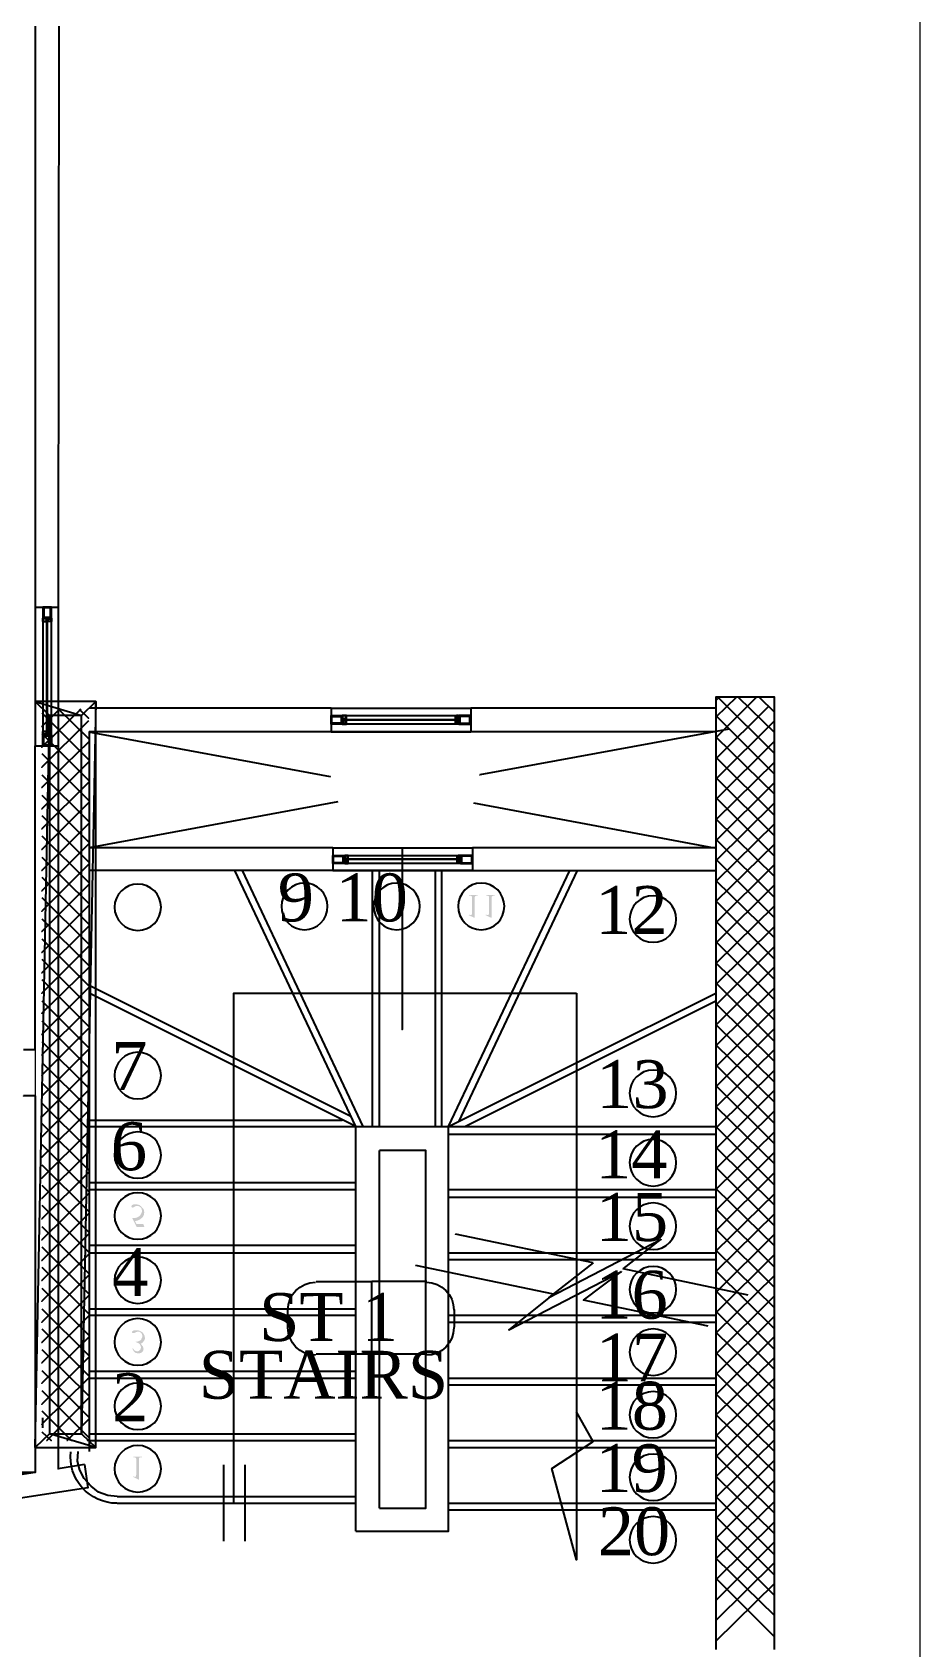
# Model space of a CAD drawing. Header units: inches. Extents: x 14 to 158, y 51 to 94.
# Drawn here: x 114.67 to 118.38, y 78.96 to 85.7 of the extents above; entities that cross this region are included whole.
import ezdxf

# ---------------------------------------------------------------- set-up
doc = ezdxf.new("R2010")
doc.units = ezdxf.units.IN
doc.header["$LTSCALE"] = 0.6
doc.header["$MEASUREMENT"] = 0
doc.layers.get('0').update_dxf_attribs({"color": 253, "lineweight": 0})
doc.styles.add('Times New Roman0', font='times.ttf', dxfattribs={"height": 2.628})

msp = doc.modelspace()

# ---------------------------------------------------------------- hatches: boundary and pattern name
h = msp.add_hatch(color=256)
edge = h.paths.add_edge_path()
edge.add_line((116.4959, 82.0121), (116.5193, 82.0011))
edge.add_line((116.5193, 82.0011), (116.5207, 82.0011))
edge.add_line((116.5207, 82.0011), (116.5207, 82.0797))
edge.add_spline(control_points=[(116.5207, 82.0797), (116.5207, 82.0852), (116.5207, 82.0879), (116.5221, 82.0893), (116.5221, 82.0893), (116.5221, 82.0907), (116.5235, 82.0921), (116.5249, 82.0921), (116.5249, 82.0921), (116.5262, 82.0935), (116.529, 82.0935), (116.5331, 82.0935)], knot_values=[0, 0, 0, 0, 0.083333, 0.083333, 0.083333, 0.083343, 0.166667, 0.166667, 0.166667, 0.166677, 1, 1, 1, 1], degree=3, periodic=0)
edge.add_line((116.5331, 82.0935), (116.5331, 82.0962))
edge.add_line((116.5331, 82.0962), (116.4973, 82.0962))
edge.add_line((116.4973, 82.0962), (116.4973, 82.0935))
edge.add_spline(control_points=[(116.4973, 82.0935), (116.5028, 82.0935), (116.5055, 82.0935), (116.5069, 82.0921), (116.5069, 82.0921), (116.5069, 82.0921), (116.5083, 82.0907), (116.5083, 82.0907), (116.5083, 82.0907), (116.5097, 82.0893), (116.5097, 82.0852), (116.5097, 82.0797)], knot_values=[0, 0, 0, 0, 0.083333, 0.083333, 0.083333, 0.083343, 0.166667, 0.166667, 0.166667, 0.166677, 1, 1, 1, 1], degree=3, periodic=0)
edge.add_line((116.5097, 82.0797), (116.5097, 82.03))
edge.add_spline(control_points=[(116.5097, 82.03), (116.5097, 82.0231), (116.5097, 82.0176), (116.5097, 82.0162), (116.5097, 82.0162), (116.5083, 82.0149), (116.5083, 82.0135), (116.5069, 82.0135), (116.5069, 82.0135), (116.5069, 82.0121), (116.5055, 82.0121), (116.5042, 82.0121), (116.5042, 82.0121), (116.5028, 82.0121), (116.5, 82.0135), (116.4973, 82.0149)], knot_values=[0, 0, 0, 0, 0.0625, 0.0625, 0.0625, 0.06251, 0.125, 0.125, 0.125, 0.12501, 0.1875, 0.1875, 0.1875, 0.18751, 1, 1, 1, 1], degree=3, periodic=0)
edge.add_line((116.4973, 82.0149), (116.4959, 82.0121))
edge = h.paths.add_edge_path()
edge.add_line((116.5662, 82.0121), (116.5897, 82.0011))
edge.add_line((116.5897, 82.0011), (116.591, 82.0011))
edge.add_line((116.591, 82.0011), (116.591, 82.0797))
edge.add_spline(control_points=[(116.591, 82.0797), (116.591, 82.0852), (116.5924, 82.0879), (116.5924, 82.0893), (116.5924, 82.0893), (116.5924, 82.0907), (116.5938, 82.0921), (116.5952, 82.0921), (116.5952, 82.0921), (116.5966, 82.0935), (116.5993, 82.0935), (116.6035, 82.0935)], knot_values=[0, 0, 0, 0, 0.083333, 0.083333, 0.083333, 0.083343, 0.166667, 0.166667, 0.166667, 0.166677, 1, 1, 1, 1], degree=3, periodic=0)
edge.add_line((116.6035, 82.0935), (116.6035, 82.0962))
edge.add_line((116.6035, 82.0962), (116.569, 82.0962))
edge.add_line((116.569, 82.0962), (116.569, 82.0935))
edge.add_spline(control_points=[(116.569, 82.0935), (116.5731, 82.0935), (116.5759, 82.0935), (116.5773, 82.0921), (116.5773, 82.0921), (116.5786, 82.0921), (116.5786, 82.0907), (116.58, 82.0907), (116.58, 82.0907), (116.58, 82.0893), (116.58, 82.0852), (116.58, 82.0797)], knot_values=[0, 0, 0, 0, 0.083333, 0.083333, 0.083333, 0.083343, 0.166667, 0.166667, 0.166667, 0.166677, 1, 1, 1, 1], degree=3, periodic=0)
edge.add_line((116.58, 82.0797), (116.58, 82.03))
edge.add_spline(control_points=[(116.58, 82.03), (116.58, 82.0231), (116.58, 82.0176), (116.58, 82.0162), (116.58, 82.0162), (116.58, 82.0149), (116.5786, 82.0135), (116.5773, 82.0135), (116.5773, 82.0135), (116.5773, 82.0121), (116.5759, 82.0121), (116.5745, 82.0121), (116.5745, 82.0121), (116.5731, 82.0121), (116.5704, 82.0135), (116.5676, 82.0149)], knot_values=[0, 0, 0, 0, 0.0625, 0.0625, 0.0625, 0.06251, 0.125, 0.125, 0.125, 0.12501, 0.1875, 0.1875, 0.1875, 0.18751, 1, 1, 1, 1], degree=3, periodic=0)
edge.add_line((116.5676, 82.0149), (116.5662, 82.0121))
h = msp.add_hatch(color=256)
edge = h.paths.add_edge_path()
edge.add_line((115.143, 80.7103), (115.1375, 80.7227))
edge.add_line((115.1375, 80.7227), (115.1099, 80.7227))
edge.add_line((115.1099, 80.7227), (115.103, 80.7351))
edge.add_spline(control_points=[(115.103, 80.7351), (115.1154, 80.7365), (115.1251, 80.742), (115.132, 80.7489), (115.132, 80.7489), (115.1389, 80.7544), (115.1416, 80.7627), (115.1416, 80.7709), (115.1416, 80.7709), (115.1416, 80.7751), (115.1403, 80.7806), (115.1389, 80.7847), (115.1389, 80.7847), (115.1361, 80.7889), (115.1334, 80.7916), (115.1306, 80.7944), (115.1306, 80.7944), (115.1279, 80.7985), (115.1237, 80.7999), (115.121, 80.8027), (115.121, 80.8027), (115.1154, 80.804), (115.1099, 80.8054), (115.1044, 80.8054), (115.1044, 80.8054), (115.0989, 80.8054), (115.0948, 80.8054), (115.092, 80.8027), (115.092, 80.8027), (115.0892, 80.8013), (115.0879, 80.7985), (115.0879, 80.7971), (115.0879, 80.7971), (115.0879, 80.7958), (115.0892, 80.7944), (115.0892, 80.793), (115.0892, 80.793), (115.0906, 80.793), (115.092, 80.7916), (115.0934, 80.7916), (115.0934, 80.7916), (115.0948, 80.7916), (115.0961, 80.7916), (115.0975, 80.793), (115.0975, 80.793), (115.0975, 80.793), (115.0989, 80.7944), (115.1017, 80.7958), (115.1017, 80.7958), (115.1044, 80.7971), (115.1085, 80.7985), (115.1127, 80.7985), (115.1127, 80.7985), (115.1168, 80.7985), (115.1223, 80.7971), (115.1265, 80.793), (115.1265, 80.793), (115.1306, 80.7889), (115.132, 80.7833), (115.132, 80.7778), (115.132, 80.7778), (115.132, 80.7723), (115.1306, 80.7668), (115.1265, 80.7627), (115.1265, 80.7627), (115.1237, 80.7571), (115.1182, 80.753), (115.1113, 80.7502), (115.1113, 80.7502), (115.1072, 80.7489), (115.1003, 80.7475), (115.092, 80.7475)], knot_values=[0, 0, 0, 0, 0.013889, 0.013889, 0.013889, 0.013899, 0.027778, 0.027778, 0.027778, 0.027788, 0.041667, 0.041667, 0.041667, 0.041677, 0.055556, 0.055556, 0.055556, 0.055566, 0.069444, 0.069444, 0.069444, 0.069454, 0.083333, 0.083333, 0.083333, 0.083343, 0.097222, 0.097222, 0.097222, 0.097232, 0.111111, 0.111111, 0.111111, 0.111121, 0.125, 0.125, 0.125, 0.12501, 0.138889, 0.138889, 0.138889, 0.138899, 0.152778, 0.152778, 0.152778, 0.152788, 0.166667, 0.166667, 0.166667, 0.166677, 0.180556, 0.180556, 0.180556, 0.180566, 0.194444, 0.194444, 0.194444, 0.194454, 0.208333, 0.208333, 0.208333, 0.208343, 0.222222, 0.222222, 0.222222, 0.222232, 0.236111, 0.236111, 0.236111, 0.236121, 1, 1, 1, 1], degree=3, periodic=0)
edge.add_line((115.092, 80.7475), (115.1099, 80.7103))
edge.add_line((115.1099, 80.7103), (115.143, 80.7103))
h = msp.add_hatch(color=256)
edge = h.paths.add_edge_path()
edge.add_spline(control_points=[(115.092, 80.2028), (115.0948, 80.1959), (115.0989, 80.1917), (115.1017, 80.1876), (115.1017, 80.1876), (115.1058, 80.1848), (115.1113, 80.1835), (115.1168, 80.1835), (115.1168, 80.1835), (115.1251, 80.1835), (115.1306, 80.1848), (115.1348, 80.1903), (115.1348, 80.1903), (115.1375, 80.1931), (115.1389, 80.1972), (115.1389, 80.2014), (115.1389, 80.2014), (115.1389, 80.2083), (115.1348, 80.2152), (115.1265, 80.2234), (115.1265, 80.2234), (115.132, 80.2248), (115.1361, 80.229), (115.1389, 80.2331), (115.1389, 80.2331), (115.143, 80.2372), (115.1444, 80.2414), (115.1444, 80.2469), (115.1444, 80.2469), (115.1444, 80.2552), (115.1416, 80.2621), (115.1361, 80.269), (115.1361, 80.269), (115.1292, 80.2758), (115.1196, 80.28), (115.1072, 80.28), (115.1072, 80.28), (115.1003, 80.28), (115.0961, 80.2786), (115.0948, 80.2772), (115.0948, 80.2772), (115.092, 80.2758), (115.0906, 80.2745), (115.0906, 80.2731), (115.0906, 80.2731), (115.0906, 80.2717), (115.0906, 80.2703), (115.092, 80.269), (115.092, 80.269), (115.0934, 80.2676), (115.0948, 80.2676), (115.0961, 80.2676), (115.0961, 80.2676), (115.0975, 80.2676), (115.0989, 80.2676), (115.1003, 80.2676), (115.1003, 80.2676), (115.1003, 80.269), (115.1017, 80.269), (115.1044, 80.2703), (115.1044, 80.2703), (115.1072, 80.2717), (115.1099, 80.2731), (115.1113, 80.2731), (115.1113, 80.2731), (115.1127, 80.2731), (115.1141, 80.2745), (115.1168, 80.2745), (115.1168, 80.2745), (115.121, 80.2745), (115.1251, 80.2717), (115.1279, 80.269), (115.1279, 80.269), (115.132, 80.2648), (115.1334, 80.2607), (115.1334, 80.2552), (115.1334, 80.2552), (115.1334, 80.2524), (115.1334, 80.2483), (115.1306, 80.2455), (115.1306, 80.2455), (115.1306, 80.2428), (115.1292, 80.24), (115.1279, 80.2386), (115.1279, 80.2386), (115.1251, 80.2372), (115.1223, 80.2359), (115.1196, 80.2345), (115.1196, 80.2345), (115.1154, 80.2331), (115.1127, 80.2317), (115.1085, 80.2317)], knot_values=[0, 0, 0, 0, 0.01087, 0.01087, 0.01087, 0.01088, 0.021739, 0.021739, 0.021739, 0.021749, 0.032609, 0.032609, 0.032609, 0.032619, 0.043478, 0.043478, 0.043478, 0.043488, 0.054348, 0.054348, 0.054348, 0.054358, 0.065217, 0.065217, 0.065217, 0.065227, 0.076087, 0.076087, 0.076087, 0.076097, 0.086957, 0.086957, 0.086957, 0.086967, 0.097826, 0.097826, 0.097826, 0.097836, 0.108696, 0.108696, 0.108696, 0.108706, 0.119565, 0.119565, 0.119565, 0.119575, 0.130435, 0.130435, 0.130435, 0.130445, 0.141304, 0.141304, 0.141304, 0.141314, 0.152174, 0.152174, 0.152174, 0.152184, 0.163043, 0.163043, 0.163043, 0.163053, 0.173913, 0.173913, 0.173913, 0.173923, 0.184783, 0.184783, 0.184783, 0.184793, 0.195652, 0.195652, 0.195652, 0.195662, 0.206522, 0.206522, 0.206522, 0.206532, 0.217391, 0.217391, 0.217391, 0.217401, 0.228261, 0.228261, 0.228261, 0.228271, 0.23913, 0.23913, 0.23913, 0.23914, 1, 1, 1, 1], degree=3, periodic=0)
edge.add_line((115.1085, 80.2317), (115.1058, 80.2317))
edge.add_line((115.1058, 80.2317), (115.1058, 80.2303))
edge.add_spline(control_points=[(115.1058, 80.2303), (115.1099, 80.229), (115.1141, 80.2276), (115.1168, 80.2262), (115.1168, 80.2262), (115.121, 80.2234), (115.1237, 80.2207), (115.1251, 80.2179), (115.1251, 80.2179), (115.1265, 80.2152), (115.1279, 80.211), (115.1279, 80.2083), (115.1279, 80.2083), (115.1279, 80.2028), (115.1265, 80.2), (115.1237, 80.1972), (115.1237, 80.1972), (115.121, 80.1931), (115.1168, 80.1917), (115.1127, 80.1917), (115.1127, 80.1917), (115.1058, 80.1917), (115.0989, 80.1959), (115.0948, 80.2041)], knot_values=[0, 0, 0, 0, 0.041667, 0.041667, 0.041667, 0.041677, 0.083333, 0.083333, 0.083333, 0.083343, 0.125, 0.125, 0.125, 0.12501, 0.166667, 0.166667, 0.166667, 0.166677, 0.208333, 0.208333, 0.208333, 0.208343, 1, 1, 1, 1], degree=3, periodic=0)
edge.add_line((115.0948, 80.2041), (115.092, 80.2028))
h = msp.add_hatch(color=256)
edge = h.paths.add_edge_path()
edge.add_line((115.0948, 79.6677), (115.1168, 79.6566))
edge.add_line((115.1168, 79.6566), (115.1196, 79.6566))
edge.add_line((115.1196, 79.6566), (115.1196, 79.7353))
edge.add_spline(control_points=[(115.1196, 79.7353), (115.1196, 79.7408), (115.1196, 79.7449), (115.1196, 79.7449), (115.1196, 79.7449), (115.121, 79.7463), (115.121, 79.7477), (115.1223, 79.749), (115.1223, 79.749), (115.1237, 79.749), (115.1265, 79.749), (115.132, 79.749)], knot_values=[0, 0, 0, 0, 0.083333, 0.083333, 0.083333, 0.083343, 0.166667, 0.166667, 0.166667, 0.166677, 1, 1, 1, 1], degree=3, periodic=0)
edge.add_line((115.132, 79.749), (115.132, 79.7518))
edge.add_line((115.132, 79.7518), (115.0961, 79.7518))
edge.add_line((115.0961, 79.7518), (115.0961, 79.749))
edge.add_spline(control_points=[(115.0961, 79.749), (115.1003, 79.749), (115.103, 79.749), (115.1044, 79.749), (115.1044, 79.749), (115.1058, 79.7477), (115.1072, 79.7463), (115.1072, 79.7463), (115.1072, 79.7463), (115.1085, 79.7449), (115.1085, 79.7408), (115.1085, 79.7353)], knot_values=[0, 0, 0, 0, 0.083333, 0.083333, 0.083333, 0.083343, 0.166667, 0.166667, 0.166667, 0.166677, 1, 1, 1, 1], degree=3, periodic=0)
edge.add_line((115.1085, 79.7353), (115.1085, 79.6856))
edge.add_spline(control_points=[(115.1085, 79.6856), (115.1085, 79.6787), (115.1085, 79.6746), (115.1072, 79.6718), (115.1072, 79.6718), (115.1072, 79.6704), (115.1072, 79.6691), (115.1058, 79.6691), (115.1058, 79.6691), (115.1044, 79.6677), (115.1044, 79.6677), (115.103, 79.6677), (115.103, 79.6677), (115.1003, 79.6677), (115.0989, 79.6691), (115.0961, 79.6704)], knot_values=[0, 0, 0, 0, 0.0625, 0.0625, 0.0625, 0.06251, 0.125, 0.125, 0.125, 0.12501, 0.1875, 0.1875, 0.1875, 0.18751, 1, 1, 1, 1], degree=3, periodic=0)
edge.add_line((115.0961, 79.6704), (115.0948, 79.6677))

# ---------------------------------------------------------------- linework, layer by layer
msp.add_line((114.6866, 82.9044), (114.6866, 79.8718))
msp.add_lwpolyline([(86.6371, 93.0265), (118.3781, 93.0265), (118.3781, 73.4364), (86.6371, 73.4364)], close=True)
at = {"linetype": 'Continuous', "lineweight": -2}
for points in [[(114.6866, 85.7232), (114.6866, 83.2974), (114.6866, 83.2974)], [(114.7858, 85.7232), (114.7831, 83.3967), (114.7831, 83.3967)], [(114.7831, 83.3967), (114.7831, 83.2974), (114.7831, 83.2974)], [(114.6866, 83.2974), (114.7831, 83.2974), (114.7831, 83.2974)], [(114.6866, 83.2974), (114.6866, 82.7195), (114.6866, 82.7195)], [(114.7183, 83.2974), (114.7183, 83.2519), (114.7541, 83.2519), (114.7541, 83.2974)], [(114.7541, 83.2974), (114.7183, 83.2974), (114.7183, 83.2974)], [(114.7831, 83.2974), (114.7831, 82.7195), (114.7831, 82.7195)], [(114.7183, 83.2381), (114.7183, 82.7788), (114.7183, 82.7788)], [(114.7334, 83.2519), (114.7334, 82.7651), (114.7334, 82.7651)], [(114.7362, 83.2519), (114.7362, 82.7651), (114.7362, 82.7651)], [(114.7541, 82.7788), (114.7541, 83.2381), (114.7541, 83.2381)], [(117.6129, 82.9223), (117.5274, 82.8382), (117.5274, 82.8382)], [(117.6971, 82.9223), (117.5274, 82.7527), (117.5274, 82.7527)], [(117.7715, 78.9478), (117.7715, 82.9223), (117.5274, 82.9223), (117.5274, 78.9478)], [(117.5426, 82.9223), (117.5274, 82.9085), (117.5274, 82.9085)], [(117.7467, 82.8837), (117.5274, 82.6644), (117.5274, 82.6644)], [(117.5385, 82.9195), (117.7715, 82.6865), (117.7715, 82.6865)], [(117.6198, 82.9223), (117.7715, 82.7747), (117.7715, 82.7747)], [(117.7081, 82.9223), (117.7715, 82.8588), (117.7715, 82.8588)], [(117.7081, 82.9223), (117.7715, 82.8588), (117.7715, 82.8588)], [(114.7886, 82.8726), (114.7141, 82.7995), (114.7141, 82.7995)], [(114.8769, 82.8726), (114.7141, 82.714), (114.7141, 82.714)], [(114.7141, 82.8561), (114.9086, 82.6616), (114.9086, 82.6616)], [(114.9086, 82.823), (114.7141, 82.6299), (114.7141, 82.6299)], [(114.7845, 82.8726), (114.9086, 82.7499), (114.9086, 82.7499)], [(114.87, 82.8726), (114.9086, 82.834), (114.9086, 82.834)], [(115.9222, 82.8768), (114.9113, 82.8768), (114.9113, 82.8768)], [(115.9222, 82.8768), (115.9208, 82.8768), (115.9208, 82.8768)], [(115.9222, 82.8768), (115.9222, 82.7775), (115.9222, 82.7775)], [(115.9222, 82.8768), (116.5042, 82.8768), (116.5042, 82.8768)], [(115.9222, 82.8451), (115.9677, 82.8451), (115.9677, 82.8092), (115.9222, 82.8092)], [(115.9222, 82.8092), (115.9222, 82.8451), (115.9222, 82.8451)], [(115.9856, 82.8451), (116.4407, 82.8451), (116.4407, 82.8451)], [(116.5042, 82.8451), (116.4545, 82.8451), (116.4545, 82.8092), (116.5042, 82.8092)], [(117.5274, 82.8768), (116.5042, 82.8768), (116.5042, 82.8768)], [(116.5042, 82.8768), (116.5042, 82.7775), (116.5042, 82.7775)], [(116.5042, 82.8092), (116.5042, 82.8451), (116.5042, 82.8451)], [(117.5274, 82.8451), (117.7715, 82.601), (117.7715, 82.601)], [(117.7715, 82.823), (117.5274, 82.5803), (117.5274, 82.5803)], [(114.7141, 82.7706), (114.9086, 82.5761), (114.9086, 82.5761)], [(114.7183, 82.7195), (114.7183, 82.7651), (114.7541, 82.7651), (114.7541, 82.7195)], [(114.9086, 82.7775), (115.9181, 82.5913), (115.9181, 82.5913)], [(114.9113, 82.7775), (114.9113, 82.2934), (114.9113, 79.7739)], [(115.9222, 82.7775), (114.9113, 82.7775), (114.9113, 82.7775)], [(116.5042, 82.7775), (115.9222, 82.7775), (115.9222, 82.7775)], [(115.9222, 82.7775), (116.5042, 82.7775), (116.5042, 82.7775)], [(116.4407, 82.8092), (115.9856, 82.8092), (115.9856, 82.8092)], [(117.5274, 82.7775), (116.5042, 82.7775), (116.5042, 82.7775)], [(117.5812, 82.7885), (116.5428, 82.5982), (116.5428, 82.5982)], [(117.5274, 82.7568), (117.7715, 82.5168), (117.7715, 82.5168)], [(114.6866, 82.7195), (114.7831, 82.7195), (114.7831, 82.7195)], [(114.6866, 81.4508), (114.6866, 82.7195), (114.6866, 82.7195)], [(114.9086, 82.7347), (114.7141, 82.5444), (114.7141, 82.5444)], [(114.7141, 82.6865), (114.9086, 82.492), (114.9086, 82.492)], [(114.7541, 82.7195), (114.7183, 82.7195), (114.7183, 82.7195)], [(114.7831, 82.7195), (114.7831, 79.7008), (114.7831, 79.7008)], [(117.7715, 82.7389), (117.5274, 82.4948), (117.5274, 82.4948)], [(114.9086, 82.6506), (114.7141, 82.4562), (114.7141, 82.4562)], [(117.5274, 82.6713), (117.7715, 82.4286), (117.7715, 82.4286)], [(117.7715, 82.6506), (117.5274, 82.4106), (117.5274, 82.4106)], [(114.7141, 82.5982), (114.9086, 82.4038), (114.9086, 82.4038)], [(114.9086, 82.5665), (114.7141, 82.372), (114.7141, 82.372)], [(117.5274, 82.5872), (117.7715, 82.3431), (117.7715, 82.3431)], [(117.7715, 82.5665), (117.5274, 82.3224), (117.5274, 82.3224)], [(114.7141, 82.5127), (114.9086, 82.3183), (114.9086, 82.3183)], [(114.9086, 82.481), (114.7141, 82.2865), (114.7141, 82.2865)], [(115.9498, 82.4851), (114.9113, 82.2934), (114.9113, 82.2934)], [(116.5152, 82.481), (117.5205, 82.2934), (117.5205, 82.2934)], [(117.5274, 82.503), (117.7715, 82.259), (117.7715, 82.259)], [(117.7715, 82.481), (117.5274, 82.2383), (117.5274, 82.2383)], [(114.7141, 82.4286), (114.9086, 82.2341), (114.9086, 82.2341)], [(117.5274, 82.4148), (117.7715, 82.1734), (117.7715, 82.1734)], [(114.9086, 82.3927), (114.7141, 82.1983), (114.7141, 82.1983)], [(114.7141, 82.3431), (114.9086, 82.15), (114.9086, 82.15)], [(117.7715, 82.3927), (117.5274, 82.1528), (117.5274, 82.1528)], [(114.9086, 82.3086), (114.7141, 82.1141), (114.7141, 82.1141)], [(115.9291, 82.2934), (114.9113, 82.2934), (114.9113, 82.2934)], [(115.9291, 82.2934), (115.9291, 82.1983), (115.9291, 82.1983)], [(115.9291, 82.2934), (116.5111, 82.2934), (116.5111, 82.2934)], [(116.2187, 82.2934), (116.2187, 81.5349), (116.2187, 81.5349)], [(117.5274, 82.2934), (116.5111, 82.2934), (116.5111, 82.2934)], [(116.5111, 82.2934), (116.5111, 82.1983), (116.5111, 82.1983)], [(117.5274, 82.3293), (117.7715, 82.0852), (117.7715, 82.0852)], [(117.7715, 82.3086), (117.5274, 82.0686), (117.5274, 82.0686)], [(114.7141, 82.2548), (114.9086, 82.0617), (114.9086, 82.0617)], [(114.9086, 82.2231), (114.7141, 82.0286), (114.7141, 82.0286)], [(115.9291, 82.2617), (115.9746, 82.2617), (115.9746, 82.2272), (115.9291, 82.2272)], [(115.9291, 82.2272), (115.9291, 82.2617), (115.9291, 82.2617)], [(115.9746, 82.2479), (116.4614, 82.2479), (116.4614, 82.2479)], [(115.9746, 82.2452), (116.4614, 82.2452), (116.4614, 82.2452)], [(115.9925, 82.2617), (116.4476, 82.2617), (116.4476, 82.2617)], [(116.4476, 82.2272), (115.9925, 82.2272), (115.9925, 82.2272)], [(116.5111, 82.2617), (116.4614, 82.2617), (116.4614, 82.2272), (116.5111, 82.2272)], [(116.5111, 82.2272), (116.5111, 82.2617), (116.5111, 82.2617)], [(117.5274, 82.2452), (117.7715, 82.0011), (117.7715, 82.0011)], [(117.7715, 82.2231), (117.5274, 81.9804), (117.5274, 81.9804)], [(114.7141, 82.1707), (114.9086, 81.9762), (114.9086, 81.9762)], [(115.9291, 82.1983), (114.9113, 82.1983), (114.9113, 82.1983)], [(116.0243, 81.1295), (115.5195, 82.1983), (115.5195, 82.1983)], [(116.056, 81.1295), (115.5512, 82.1983), (115.5512, 82.1983)], [(116.5111, 82.1983), (115.9291, 82.1983), (115.9291, 82.1983)], [(115.9291, 82.1983), (116.5111, 82.1983), (116.5111, 82.1983)], [(116.0946, 81.1295), (116.0946, 82.1983), (116.0946, 82.1983)], [(116.1235, 81.1295), (116.1235, 82.1983), (116.1235, 82.1983)], [(116.3566, 81.1295), (116.3566, 82.1983), (116.3566, 82.1983)], [(116.3842, 81.1295), (116.3842, 82.1983), (116.3842, 82.1983)], [(116.4118, 81.1295), (116.9179, 82.1983), (116.9179, 82.1983)], [(116.4545, 81.1502), (116.9496, 82.1983), (116.9496, 82.1983)], [(116.5111, 82.1983), (117.5274, 82.1983), (117.5274, 82.1983)], [(117.5274, 82.1569), (117.7715, 81.9169), (117.7715, 81.9169)], [(114.9086, 82.139), (114.7141, 81.9445), (114.7141, 81.9445)], [(114.7141, 82.0852), (114.9086, 81.8921), (114.9086, 81.8921)], [(117.7715, 82.139), (117.5274, 81.8949), (117.5274, 81.8949)], [(114.9086, 82.0507), (114.7141, 81.8563), (114.7141, 81.8563)], [(117.5274, 82.0714), (117.7715, 81.8287), (117.7715, 81.8287)], [(117.7715, 82.0507), (117.5274, 81.8108), (117.5274, 81.8108)], [(114.7141, 81.9969), (114.9086, 81.8039), (114.9086, 81.8039)], [(114.9086, 81.9652), (114.7141, 81.7721), (114.7141, 81.7721)], [(117.5274, 81.9873), (117.7715, 81.7432), (117.7715, 81.7432)], [(117.7715, 81.9652), (117.5274, 81.7225), (117.5274, 81.7225)], [(114.7141, 81.9128), (114.9086, 81.7184), (114.9086, 81.7184)], [(114.9086, 81.8811), (114.7141, 81.6866), (114.7141, 81.6866)], [(117.5274, 81.9018), (117.7715, 81.6591), (117.7715, 81.6591)], [(117.7715, 81.8811), (117.5274, 81.637), (117.5274, 81.637)], [(114.7141, 81.8287), (114.9086, 81.6342), (114.9086, 81.6342)], [(117.5274, 81.8135), (117.7715, 81.5736), (117.7715, 81.5736)], [(114.9086, 81.7928), (114.7141, 81.6025), (114.7141, 81.6025)], [(114.7141, 81.7432), (114.9086, 81.5487), (114.9086, 81.5487)], [(117.7715, 81.797), (117.5274, 81.5529), (117.5274, 81.5529)], [(114.9086, 81.7087), (114.7141, 81.5143), (114.7141, 81.5143)], [(116.0063, 81.1709), (114.9113, 81.7184), (114.9113, 81.7184)], [(116.0243, 81.1295), (114.9113, 81.6866), (114.9113, 81.6866)], [(115.5154, 79.5546), (115.5154, 81.6866), (116.9455, 81.6866)], [(116.4118, 81.1295), (117.5274, 81.6866), (117.5274, 81.6866)], [(116.9455, 81.6866), (116.9455, 79.3215), (116.8434, 79.7022), (117.0158, 79.8152), (116.9455, 79.9394)], [(117.5274, 81.7294), (117.7715, 81.4853), (117.7715, 81.4853)], [(117.7715, 81.7087), (117.5274, 81.4674), (117.5274, 81.4674)], [(114.7141, 81.6549), (114.9086, 81.4605), (114.9086, 81.4605)], [(114.9086, 81.6232), (114.7141, 81.4288), (114.7141, 81.4288)], [(116.4793, 81.1295), (117.5274, 81.6549), (117.5274, 81.6549)], [(117.5274, 81.6439), (117.7715, 81.4012), (117.7715, 81.4012)], [(117.7715, 81.6232), (117.5274, 81.3791), (117.5274, 81.3791)], [(114.7141, 81.5708), (114.9086, 81.3763), (114.9086, 81.3763)], [(114.9086, 81.5391), (114.7141, 81.3446), (114.7141, 81.3446)], [(117.5274, 81.5556), (117.7715, 81.3157), (117.7715, 81.3157)], [(117.7715, 81.5391), (117.5274, 81.295), (117.5274, 81.295)], [(114.7141, 81.4853), (114.9086, 81.2908), (114.9086, 81.2908)], [(117.5274, 81.4715), (117.7715, 81.2315), (117.7715, 81.2315)], [(114.6383, 81.4508), (114.6866, 81.4508), (114.6866, 81.4508)], [(114.9086, 81.4508), (114.7141, 81.2564), (114.7141, 81.2564)], [(117.7715, 81.4508), (117.5274, 81.2109), (117.5274, 81.2109)], [(114.7141, 81.397), (114.9086, 81.2067), (114.9086, 81.2067)], [(114.9086, 81.3653), (114.7141, 81.1709), (114.7141, 81.1709)], [(117.5274, 81.3874), (117.7715, 81.1433), (117.7715, 81.1433)], [(117.7715, 81.3653), (117.5274, 81.1226), (117.5274, 81.1226)], [(114.7141, 81.3129), (114.9086, 81.1185), (114.9086, 81.1185)], [(114.9086, 81.2812), (114.7141, 81.0867), (114.7141, 81.0867)], [(117.5274, 81.3019), (117.7715, 81.0578), (117.7715, 81.0578)], [(117.7715, 81.2812), (117.5274, 81.0371), (117.5274, 81.0371)], [(114.6866, 81.2577), (114.6383, 81.2577), (114.6383, 81.2577)], [(114.6866, 81.2577), (114.6866, 79.6856), (114.6866, 79.6856)], [(114.7141, 81.2274), (114.9086, 81.0343), (114.9086, 81.0343)], [(117.5274, 81.2136), (117.7715, 80.9737), (117.7715, 80.9737)], [(114.9086, 81.1957), (114.7141, 81.0026), (114.7141, 81.0026)], [(114.7141, 81.1433), (114.9086, 80.9488), (114.9086, 80.9488)], [(114.9113, 81.1571), (115.9677, 81.1571), (115.9677, 81.1571)], [(114.9113, 81.1295), (116.0243, 81.1295), (116.0243, 81.1295)], [(116.0243, 79.4415), (116.0243, 81.1295), (116.0243, 81.1295)], [(116.0243, 81.1295), (116.4118, 81.1295), (116.4118, 81.1295)], [(116.4118, 81.1295), (117.5274, 81.1295), (117.5274, 81.1295)], [(116.4118, 79.4415), (116.4118, 81.1295), (116.4118, 81.1295)], [(117.7715, 81.1957), (117.5274, 80.953), (117.5274, 80.953)], [(117.5274, 81.1295), (117.7715, 80.8854), (117.7715, 80.8854)], [(114.9086, 81.1074), (114.7141, 80.9144), (114.7141, 80.9144)], [(116.4118, 81.0978), (117.5274, 81.0978), (117.5274, 81.0978)], [(117.7715, 81.1074), (117.5274, 80.8675), (117.5274, 80.8675)], [(114.7141, 81.055), (114.9086, 80.8606), (114.9086, 80.8606)], [(114.9086, 81.0233), (114.7141, 80.8289), (114.7141, 80.8289)], [(116.3166, 79.5367), (116.3166, 81.0302), (116.1235, 81.0302)], [(116.1235, 79.5367), (116.1235, 81.0302), (116.1235, 81.0302)], [(117.5274, 81.044), (117.7715, 80.8013), (117.7715, 80.8013)], [(117.7715, 81.0233), (117.5274, 80.7792), (117.5274, 80.7792)], [(114.7141, 80.9695), (114.9086, 80.7765), (114.9086, 80.7765)], [(114.9086, 80.9378), (114.7141, 80.7447), (114.7141, 80.7447)], [(117.5274, 80.9599), (117.7715, 80.7158), (117.7715, 80.7158)], [(117.7715, 80.9378), (117.5274, 80.6951), (117.5274, 80.6951)], [(114.7141, 80.8854), (114.9086, 80.6909), (114.9086, 80.6909)], [(114.9113, 80.8964), (116.0243, 80.8964), (116.0243, 80.8964)], [(114.9113, 80.8675), (116.0243, 80.8675), (116.0243, 80.8675)], [(116.4118, 80.8675), (117.5274, 80.8675), (117.5274, 80.8675)], [(117.5274, 80.8716), (117.7715, 80.6316), (117.7715, 80.6316)], [(114.9086, 80.8495), (114.7141, 80.6565), (114.7141, 80.6565)], [(114.7141, 80.8013), (114.9086, 80.6068), (114.9086, 80.6068)], [(116.4118, 80.8358), (117.5274, 80.8358), (117.5274, 80.8358)], [(117.7715, 80.8495), (117.5274, 80.6096), (117.5274, 80.6096)], [(114.9086, 80.7654), (114.7141, 80.571), (114.7141, 80.571)], [(117.5274, 80.7861), (117.7715, 80.5434), (117.7715, 80.5434)], [(117.7715, 80.7654), (117.5274, 80.5255), (117.5274, 80.5255)], [(114.7141, 80.713), (114.9086, 80.5186), (114.9086, 80.5186)], [(114.9086, 80.6813), (114.7141, 80.4868), (114.7141, 80.4868)], [(117.0158, 80.5613), (116.4407, 80.6813), (116.4407, 80.6813)], [(117.0158, 80.5613), (116.8296, 80.4165), (117.2985, 80.6592)], [(117.1399, 80.5365), (117.2985, 80.6592), (117.2985, 80.6592)], [(117.5274, 80.702), (117.7715, 80.4579), (117.7715, 80.4579)], [(117.7715, 80.6813), (117.5274, 80.4372), (117.5274, 80.4372)], [(114.7141, 80.6275), (114.9086, 80.4331), (114.9086, 80.4331)], [(114.9086, 80.5958), (114.7141, 80.4013), (114.7141, 80.4013)], [(114.9113, 80.6344), (116.0243, 80.6344), (116.0243, 80.6344)], [(114.9113, 80.6027), (116.0243, 80.6027), (116.0243, 80.6027)], [(116.4118, 80.6027), (117.5274, 80.6027), (117.5274, 80.6027)], [(117.5274, 80.6137), (117.7715, 80.3738), (117.7715, 80.3738)], [(117.7715, 80.5958), (117.5274, 80.3517), (117.5274, 80.3517)], [(114.7141, 80.5434), (114.9086, 80.3489), (114.9086, 80.3489)], [(116.8503, 80.4303), (116.2752, 80.5503), (116.2752, 80.5503)], [(116.4118, 80.5751), (117.5274, 80.5751), (117.5274, 80.5751)], [(116.8503, 80.4303), (116.6628, 80.2814), (117.133, 80.5255)], [(116.9744, 80.4055), (117.133, 80.5255), (117.133, 80.5255)], [(117.6626, 80.4262), (117.1399, 80.5365), (117.1399, 80.5365)], [(117.5274, 80.5282), (117.7715, 80.2855), (117.7715, 80.2855)], [(114.9086, 80.5075), (114.7141, 80.3131), (114.7141, 80.3131)], [(115.8588, 80.4827), (116.0918, 80.4827), (116.0918, 80.4827)], [(116.3208, 80.1793), (116.0918, 80.1793), (116.0918, 80.4827)], [(116.3208, 80.4827), (116.0918, 80.4827), (116.0918, 80.4827)], [(117.7715, 80.5075), (117.5274, 80.2676), (117.5274, 80.2676)], [(114.7141, 80.4551), (114.9086, 80.2607), (114.9086, 80.2607)], [(114.9086, 80.4234), (114.7141, 80.229), (114.7141, 80.229)], [(117.4957, 80.2965), (116.9744, 80.4055), (116.9744, 80.4055)], [(117.5274, 80.4441), (117.7715, 80.2), (117.7715, 80.2)], [(117.7715, 80.4234), (117.5274, 80.1793), (117.5274, 80.1793)], [(114.7141, 80.3696), (114.9086, 80.1752), (114.9086, 80.1752)], [(114.9086, 80.3379), (114.7141, 80.1435), (114.7141, 80.1435)], [(114.9113, 80.3696), (116.0243, 80.3696), (116.0243, 80.3696)], [(114.9113, 80.342), (116.0243, 80.342), (116.0243, 80.342)], [(115.7415, 80.2924), (115.7415, 80.3669), (115.7415, 80.3669)], [(116.4118, 80.342), (117.5274, 80.342), (117.5274, 80.342)], [(116.4366, 80.2924), (116.4366, 80.3669), (116.4366, 80.3669)], [(117.5274, 80.36), (117.7715, 80.1159), (117.7715, 80.1159)], [(117.7715, 80.3379), (117.5274, 80.0952), (117.5274, 80.0952)], [(114.7141, 80.2855), (114.9086, 80.0911), (114.9086, 80.0911)], [(116.4118, 80.3131), (117.5274, 80.3131), (117.5274, 80.3131)], [(117.5274, 80.2717), (117.7715, 80.0318), (117.7715, 80.0318)], [(117.7715, 80.2538), (117.5274, 80.0097), (117.5274, 80.0097)], [(114.9086, 80.2496), (114.7141, 80.0593), (114.7141, 80.0593)], [(114.7141, 80.2), (114.9086, 80.0069), (114.9086, 80.0069)], [(117.5274, 80.1862), (117.7715, 79.9435), (117.7715, 79.9435)], [(114.9086, 80.1655), (114.7141, 79.9711), (114.7141, 79.9711)], [(116.0918, 80.1793), (115.8588, 80.1793), (115.8588, 80.1793)], [(117.7715, 80.1655), (117.5274, 79.9256), (117.5274, 79.9256)], [(114.7141, 80.1117), (114.9086, 79.9187), (114.9086, 79.9187)], [(114.9086, 80.08), (114.7141, 79.887), (114.7141, 79.887)], [(114.9113, 80.109), (116.0243, 80.109), (116.0243, 80.109)], [(114.9113, 80.08), (116.0243, 80.08), (116.0243, 80.08)], [(116.4118, 80.08), (117.5274, 80.08), (117.5274, 80.08)], [(116.4118, 80.0524), (117.5274, 80.0524), (117.5274, 80.0524)], [(117.5274, 80.1021), (117.7715, 79.858), (117.7715, 79.858)], [(117.7715, 80.08), (117.5274, 79.8373), (117.5274, 79.8373)], [(114.7141, 80.0276), (114.9086, 79.8332), (114.9086, 79.8332)], [(114.9086, 79.9959), (114.7348, 79.8194), (114.7348, 79.8194)], [(117.5274, 80.0138), (117.7715, 79.7739), (117.7715, 79.7739)], [(117.7715, 79.9959), (117.5274, 79.7518), (117.5274, 79.7518)], [(114.7141, 79.9435), (114.8383, 79.8194), (114.8383, 79.8194)], [(117.5274, 79.9283), (117.7715, 79.6884), (117.7715, 79.6884)], [(114.7141, 79.8552), (114.7527, 79.8194), (114.7527, 79.8194)], [(114.7183, 79.8718), (114.7183, 79.9145), (114.7183, 79.9145)], [(114.9086, 79.9076), (114.8203, 79.8194), (114.8203, 79.8194)], [(117.7715, 79.9076), (117.5274, 79.6677), (117.5274, 79.6677)], [(114.9086, 79.8221), (114.9044, 79.8194), (114.9044, 79.8194)], [(114.9113, 79.847), (116.0243, 79.847), (116.0243, 79.847)], [(114.9113, 79.8194), (116.0243, 79.8194), (116.0243, 79.8194)], [(116.4118, 79.8194), (117.5274, 79.8194), (117.5274, 79.8194)], [(116.4118, 79.7904), (117.5274, 79.7904), (117.5274, 79.7904)], [(117.5274, 79.8442), (117.7715, 79.6001), (117.7715, 79.6001)], [(117.7715, 79.8221), (117.5274, 79.5822), (117.5274, 79.5822)], [(114.892, 79.7187), (114.7831, 79.7008), (114.7831, 79.7008)], [(115.0286, 79.5863), (114.9899, 79.5905), (114.9513, 79.6042), (114.9196, 79.6291), (114.8907, 79.6608), (114.8727, 79.6953), (114.8631, 79.7339), (114.8658, 79.7739)], [(114.892, 79.7187), (114.9058, 79.6222), (114.9058, 79.6222)], [(115.474, 79.3988), (115.474, 79.7173), (115.474, 79.7173)], [(115.5623, 79.3988), (115.5623, 79.7173), (115.5623, 79.7173)], [(117.5274, 79.7587), (117.7715, 79.516), (117.7715, 79.516)], [(117.7715, 79.738), (117.5274, 79.4939), (117.5274, 79.4939)], [(114.6866, 79.6856), (111.8733, 79.2553), (111.8733, 79.2553)], [(114.6866, 79.6856), (113.1944, 79.6856), (113.1944, 79.6856)], [(114.6866, 79.6856), (113.1944, 79.6856), (113.1944, 79.6856)], [(117.5274, 79.6704), (117.7715, 79.4305), (117.7715, 79.4305)], [(117.7715, 79.6539), (117.5274, 79.4098), (117.5274, 79.4098)], [(114.9058, 79.6222), (111.8733, 79.156), (111.8733, 79.156)], [(115.0286, 79.5863), (116.0243, 79.5863), (116.0243, 79.5863)], [(117.5274, 79.5863), (117.7715, 79.3422), (117.7715, 79.3422)], [(115.0286, 79.5574), (116.0243, 79.5574), (116.0243, 79.5574)], [(116.1235, 79.5367), (116.3166, 79.5367), (116.3166, 79.5367)], [(116.4118, 79.5574), (117.5274, 79.5574), (117.5274, 79.5574)], [(116.4118, 79.5298), (117.5274, 79.5298), (117.5274, 79.5298)], [(117.7715, 79.5656), (117.5274, 79.3257), (117.5274, 79.3257)], [(117.5274, 79.5022), (117.7715, 79.2581), (117.7715, 79.2581)], [(117.7715, 79.4801), (117.5274, 79.2374), (117.5274, 79.2374)], [(116.0243, 79.4415), (116.4118, 79.4415), (116.4118, 79.4415)], [(117.5274, 79.4167), (117.7715, 79.1726), (117.7715, 79.1726)], [(117.7715, 79.396), (117.5274, 79.1519), (117.5274, 79.1519)], [(117.5274, 79.3284), (117.7715, 79.0885), (117.7715, 79.0885)], [(117.7715, 79.3105), (117.5274, 79.0678), (117.5274, 79.0678)], [(117.5274, 79.2443), (117.7715, 79.0002), (117.7715, 79.0002)], [(117.7715, 79.2222), (117.5274, 78.9823), (117.5274, 78.9823)]]:
    msp.add_lwpolyline(points, dxfattribs=at)
for points in [[(114.7224, 83.256), (114.75, 83.256), (114.75, 83.2946), (114.7224, 83.2946)], [(114.7334, 83.2519), (114.7334, 83.2381), (114.7183, 83.2381), (114.7183, 83.2519)], [(114.7334, 83.2381), (114.7334, 83.2491), (114.7183, 83.2491), (114.7183, 83.2381)], [(114.7362, 83.2519), (114.7541, 83.2519), (114.7541, 83.2381), (114.7362, 83.2381)], [(114.7403, 83.2491), (114.75, 83.2491), (114.75, 83.2381), (114.7403, 83.2381)], [(114.7459, 82.8451), (114.6866, 82.9044), (114.8796, 82.8451)], [(114.6866, 82.9044), (114.8796, 82.8451), (114.9403, 82.9044)], [(114.8796, 82.8451), (114.9403, 82.9044), (114.8796, 79.847)], [(114.9403, 82.9044), (114.8796, 79.847), (114.9403, 79.7904)], [(114.7459, 79.847), (114.6866, 79.7904), (114.7459, 82.8451)], [(115.9636, 82.8409), (115.9636, 82.8133), (115.925, 82.8133), (115.925, 82.8409)], [(115.9677, 82.8313), (115.9856, 82.8313), (115.9856, 82.8451), (115.9677, 82.8451)], [(116.4545, 82.8271), (115.9677, 82.8271)], [(115.9677, 82.823), (115.9677, 82.8092), (115.9856, 82.8092), (115.9856, 82.823)], [(115.9815, 82.8313), (115.9705, 82.8313), (115.9705, 82.8451), (115.9815, 82.8451)], [(115.9705, 82.823), (115.9705, 82.8133), (115.9815, 82.8133), (115.9815, 82.823)], [(116.4545, 82.8313), (116.4407, 82.8313), (116.4407, 82.8451), (116.4545, 82.8451)], [(116.4545, 82.823), (116.4545, 82.8092), (116.4407, 82.8092), (116.4407, 82.823)], [(116.4449, 82.8313), (116.4518, 82.8313), (116.4518, 82.8451), (116.4449, 82.8451)], [(116.4518, 82.823), (116.4518, 82.8133), (116.4449, 82.8133), (116.4449, 82.823)], [(116.4587, 82.8409), (116.4587, 82.8133), (116.5, 82.8133), (116.5, 82.8409)], [(114.7334, 82.7788), (114.7334, 82.7678), (114.7183, 82.7678), (114.7183, 82.7788)], [(114.7334, 82.7651), (114.7334, 82.7788), (114.7183, 82.7788), (114.7183, 82.7651)], [(114.7224, 82.7609), (114.75, 82.7609), (114.75, 82.7223), (114.7224, 82.7223)], [(114.7362, 82.7651), (114.7541, 82.7651), (114.7541, 82.7788), (114.7362, 82.7788)], [(114.7403, 82.7678), (114.75, 82.7678), (114.75, 82.7788), (114.7403, 82.7788)], [(115.9705, 82.259), (115.9705, 82.23), (115.9319, 82.23), (115.9319, 82.259)], [(115.9884, 82.2479), (115.9787, 82.2479), (115.9787, 82.2617), (115.9884, 82.2617)], [(115.9787, 82.2479), (115.9925, 82.2479), (115.9925, 82.2617), (115.9787, 82.2617)], [(115.9787, 82.2452), (115.9787, 82.2272), (115.9925, 82.2272), (115.9925, 82.2452)], [(115.9787, 82.241), (115.9787, 82.23), (115.9884, 82.23), (115.9884, 82.241)], [(116.4614, 82.2479), (116.4476, 82.2479), (116.4476, 82.2617), (116.4614, 82.2617)], [(116.4614, 82.2452), (116.4614, 82.2272), (116.4476, 82.2272), (116.4476, 82.2452)], [(116.4518, 82.2479), (116.4614, 82.2479), (116.4614, 82.2617), (116.4518, 82.2617)], [(116.4614, 82.241), (116.4614, 82.23), (116.4518, 82.23), (116.4518, 82.241)], [(116.4656, 82.259), (116.4656, 82.23), (116.5083, 82.23), (116.5083, 82.259)], [(114.9403, 79.7904), (114.7459, 79.847), (114.6866, 79.7904)], [(114.8796, 79.847), (114.9403, 79.7904), (114.7459, 79.847)]]:
    msp.add_lwpolyline(points, close=True, dxfattribs=at)
for points, knots in [([(115.1154, 81.9487), (115.0617, 81.9487), (115.0175, 81.9914), (115.0175, 82.0452), (115.0175, 82.0452), (115.0175, 82.099), (115.0617, 82.1417), (115.1154, 82.1417), (115.1154, 82.1417), (115.1692, 82.1417), (115.212, 82.099), (115.212, 82.0452), (115.212, 82.0452), (115.212, 81.9914), (115.1692, 81.9487), (115.1154, 81.9487)], [0, 0, 0, 0, 0.0625, 0.0625, 0.0625, 0.0625, 0.125, 0.125, 0.125, 0.125, 0.1875, 0.1875, 0.1875, 0.1875, 1, 1, 1, 1]), ([(115.8105, 81.9514), (115.7567, 81.9514), (115.714, 81.9955), (115.714, 82.0493), (115.714, 82.0493), (115.714, 82.1017), (115.7567, 82.1459), (115.8105, 82.1459), (115.8105, 82.1459), (115.8643, 82.1459), (115.907, 82.1017), (115.907, 82.0493), (115.907, 82.0493), (115.907, 81.9955), (115.8643, 81.9514), (115.8105, 81.9514)], [0, 0, 0, 0, 0.0625, 0.0625, 0.0625, 0.0625, 0.125, 0.125, 0.125, 0.125, 0.1875, 0.1875, 0.1875, 0.1875, 1, 1, 1, 1]), ([(116.1953, 81.9514), (116.1415, 81.9514), (116.0987, 81.9955), (116.0987, 82.0493), (116.0987, 82.0493), (116.0987, 82.1017), (116.1415, 82.1459), (116.1953, 82.1459), (116.1953, 82.1459), (116.249, 82.1459), (116.2918, 82.1017), (116.2918, 82.0493), (116.2918, 82.0493), (116.2918, 81.9955), (116.249, 81.9514), (116.1953, 81.9514)], [0, 0, 0, 0, 0.0625, 0.0625, 0.0625, 0.0625, 0.125, 0.125, 0.125, 0.125, 0.1875, 0.1875, 0.1875, 0.1875, 1, 1, 1, 1]), ([(116.5483, 81.9514), (116.4945, 81.9514), (116.4518, 81.9955), (116.4518, 82.0493), (116.4518, 82.0493), (116.4518, 82.1017), (116.4945, 82.1459), (116.5483, 82.1459), (116.5483, 82.1459), (116.6021, 82.1459), (116.6448, 82.1017), (116.6448, 82.0493), (116.6448, 82.0493), (116.6448, 81.9955), (116.6021, 81.9514), (116.5483, 81.9514)], [0, 0, 0, 0, 0.0625, 0.0625, 0.0625, 0.0625, 0.125, 0.125, 0.125, 0.125, 0.1875, 0.1875, 0.1875, 0.1875, 1, 1, 1, 1]), ([(117.2654, 81.899), (117.2116, 81.899), (117.1675, 81.9418), (117.1675, 81.9955), (117.1675, 81.9955), (117.1675, 82.0493), (117.2116, 82.0935), (117.2654, 82.0935), (117.2654, 82.0935), (117.3192, 82.0935), (117.3619, 82.0493), (117.3619, 81.9955), (117.3619, 81.9955), (117.3619, 81.9418), (117.3192, 81.899), (117.2654, 81.899)], [0, 0, 0, 0, 0.0625, 0.0625, 0.0625, 0.0625, 0.125, 0.125, 0.125, 0.125, 0.1875, 0.1875, 0.1875, 0.1875, 1, 1, 1, 1]), ([(115.1154, 81.2453), (115.0617, 81.2453), (115.0175, 81.2895), (115.0175, 81.3432), (115.0175, 81.3432), (115.0175, 81.3957), (115.0617, 81.4398), (115.1154, 81.4398), (115.1154, 81.4398), (115.1692, 81.4398), (115.212, 81.3957), (115.212, 81.3432), (115.212, 81.3432), (115.212, 81.2895), (115.1692, 81.2453), (115.1154, 81.2453)], [0, 0, 0, 0, 0.0625, 0.0625, 0.0625, 0.0625, 0.125, 0.125, 0.125, 0.125, 0.1875, 0.1875, 0.1875, 0.1875, 1, 1, 1, 1]), ([(117.2654, 81.1709), (117.2116, 81.1709), (117.1675, 81.215), (117.1675, 81.2688), (117.1675, 81.2688), (117.1675, 81.3226), (117.2116, 81.3653), (117.2654, 81.3653), (117.2654, 81.3653), (117.3192, 81.3653), (117.3619, 81.3226), (117.3619, 81.2688), (117.3619, 81.2688), (117.3619, 81.215), (117.3192, 81.1709), (117.2654, 81.1709)], [0, 0, 0, 0, 0.0625, 0.0625, 0.0625, 0.0625, 0.125, 0.125, 0.125, 0.125, 0.1875, 0.1875, 0.1875, 0.1875, 1, 1, 1, 1]), ([(115.1154, 80.9144), (115.0617, 80.9144), (115.0175, 80.9571), (115.0175, 81.0109), (115.0175, 81.0109), (115.0175, 81.0647), (115.0617, 81.1074), (115.1154, 81.1074), (115.1154, 81.1074), (115.1692, 81.1074), (115.212, 81.0647), (115.212, 81.0109), (115.212, 81.0109), (115.212, 80.9571), (115.1692, 80.9144), (115.1154, 80.9144)], [0, 0, 0, 0, 0.0625, 0.0625, 0.0625, 0.0625, 0.125, 0.125, 0.125, 0.125, 0.1875, 0.1875, 0.1875, 0.1875, 1, 1, 1, 1]), ([(117.2654, 80.8813), (117.2116, 80.8813), (117.1675, 80.9254), (117.1675, 80.9792), (117.1675, 80.9792), (117.1675, 81.033), (117.2116, 81.0757), (117.2654, 81.0757), (117.2654, 81.0757), (117.3192, 81.0757), (117.3619, 81.033), (117.3619, 80.9792), (117.3619, 80.9792), (117.3619, 80.9254), (117.3192, 80.8813), (117.2654, 80.8813)], [0, 0, 0, 0, 0.0625, 0.0625, 0.0625, 0.0625, 0.125, 0.125, 0.125, 0.125, 0.1875, 0.1875, 0.1875, 0.1875, 1, 1, 1, 1]), ([(115.1154, 80.6592), (115.0617, 80.6592), (115.0175, 80.7034), (115.0175, 80.7571), (115.0175, 80.7571), (115.0175, 80.8095), (115.0617, 80.8537), (115.1154, 80.8537), (115.1154, 80.8537), (115.1692, 80.8537), (115.212, 80.8095), (115.212, 80.7571), (115.212, 80.7571), (115.212, 80.7034), (115.1692, 80.6592), (115.1154, 80.6592)], [0, 0, 0, 0, 0.0625, 0.0625, 0.0625, 0.0625, 0.125, 0.125, 0.125, 0.125, 0.1875, 0.1875, 0.1875, 0.1875, 1, 1, 1, 1]), ([(117.2654, 80.6165), (117.2116, 80.6165), (117.1675, 80.6606), (117.1675, 80.7144), (117.1675, 80.7144), (117.1675, 80.7682), (117.2116, 80.8109), (117.2654, 80.8109), (117.2654, 80.8109), (117.3192, 80.8109), (117.3619, 80.7682), (117.3619, 80.7144), (117.3619, 80.7144), (117.3619, 80.6606), (117.3192, 80.6165), (117.2654, 80.6165)], [0, 0, 0, 0, 0.0625, 0.0625, 0.0625, 0.0625, 0.125, 0.125, 0.125, 0.125, 0.1875, 0.1875, 0.1875, 0.1875, 1, 1, 1, 1]), ([(115.1154, 80.3917), (115.0617, 80.3917), (115.0175, 80.4344), (115.0175, 80.4882), (115.0175, 80.4882), (115.0175, 80.542), (115.0617, 80.5848), (115.1154, 80.5848), (115.1154, 80.5848), (115.1692, 80.5848), (115.212, 80.542), (115.212, 80.4882), (115.212, 80.4882), (115.212, 80.4344), (115.1692, 80.3917), (115.1154, 80.3917)], [0, 0, 0, 0, 0.0625, 0.0625, 0.0625, 0.0625, 0.125, 0.125, 0.125, 0.125, 0.1875, 0.1875, 0.1875, 0.1875, 1, 1, 1, 1]), ([(117.2654, 80.3517), (117.2116, 80.3517), (117.1675, 80.3958), (117.1675, 80.4496), (117.1675, 80.4496), (117.1675, 80.5034), (117.2116, 80.5461), (117.2654, 80.5461), (117.2654, 80.5461), (117.3192, 80.5461), (117.3619, 80.5034), (117.3619, 80.4496), (117.3619, 80.4496), (117.3619, 80.3958), (117.3192, 80.3517), (117.2654, 80.3517)], [0, 0, 0, 0, 0.0625, 0.0625, 0.0625, 0.0625, 0.125, 0.125, 0.125, 0.125, 0.1875, 0.1875, 0.1875, 0.1875, 1, 1, 1, 1]), ([(115.1154, 80.1338), (115.0617, 80.1338), (115.0175, 80.1766), (115.0175, 80.2303), (115.0175, 80.2303), (115.0175, 80.2841), (115.0617, 80.3283), (115.1154, 80.3283), (115.1154, 80.3283), (115.1692, 80.3283), (115.212, 80.2841), (115.212, 80.2303), (115.212, 80.2303), (115.212, 80.1766), (115.1692, 80.1338), (115.1154, 80.1338)], [0, 0, 0, 0, 0.0625, 0.0625, 0.0625, 0.0625, 0.125, 0.125, 0.125, 0.125, 0.1875, 0.1875, 0.1875, 0.1875, 1, 1, 1, 1]), ([(117.2654, 80.0911), (117.2116, 80.0911), (117.1675, 80.1352), (117.1675, 80.1876), (117.1675, 80.1876), (117.1675, 80.2414), (117.2116, 80.2855), (117.2654, 80.2855), (117.2654, 80.2855), (117.3192, 80.2855), (117.3619, 80.2414), (117.3619, 80.1876), (117.3619, 80.1876), (117.3619, 80.1352), (117.3192, 80.0911), (117.2654, 80.0911)], [0, 0, 0, 0, 0.0625, 0.0625, 0.0625, 0.0625, 0.125, 0.125, 0.125, 0.125, 0.1875, 0.1875, 0.1875, 0.1875, 1, 1, 1, 1]), ([(115.1154, 79.8649), (115.0617, 79.8649), (115.0175, 79.909), (115.0175, 79.9628), (115.0175, 79.9628), (115.0175, 80.0152), (115.0617, 80.0593), (115.1154, 80.0593), (115.1154, 80.0593), (115.1692, 80.0593), (115.212, 80.0152), (115.212, 79.9628), (115.212, 79.9628), (115.212, 79.909), (115.1692, 79.8649), (115.1154, 79.8649)], [0, 0, 0, 0, 0.0625, 0.0625, 0.0625, 0.0625, 0.125, 0.125, 0.125, 0.125, 0.1875, 0.1875, 0.1875, 0.1875, 1, 1, 1, 1]), ([(117.2654, 79.8304), (117.2116, 79.8304), (117.1675, 79.8732), (117.1675, 79.9269), (117.1675, 79.9269), (117.1675, 79.9807), (117.2116, 80.0235), (117.2654, 80.0235), (117.2654, 80.0235), (117.3192, 80.0235), (117.3619, 79.9807), (117.3619, 79.9269), (117.3619, 79.9269), (117.3619, 79.8732), (117.3192, 79.8304), (117.2654, 79.8304)], [0, 0, 0, 0, 0.0625, 0.0625, 0.0625, 0.0625, 0.125, 0.125, 0.125, 0.125, 0.1875, 0.1875, 0.1875, 0.1875, 1, 1, 1, 1]), ([(115.1154, 79.6042), (115.0617, 79.6042), (115.0175, 79.647), (115.0175, 79.7008), (115.0175, 79.7008), (115.0175, 79.7546), (115.0617, 79.7987), (115.1154, 79.7987), (115.1154, 79.7987), (115.1692, 79.7987), (115.212, 79.7546), (115.212, 79.7008), (115.212, 79.7008), (115.212, 79.647), (115.1692, 79.6042), (115.1154, 79.6042)], [0, 0, 0, 0, 0.0625, 0.0625, 0.0625, 0.0625, 0.125, 0.125, 0.125, 0.125, 0.1875, 0.1875, 0.1875, 0.1875, 1, 1, 1, 1]), ([(115.0272, 79.5574), (114.972, 79.5574), (114.9196, 79.5822), (114.8824, 79.6222), (114.8824, 79.6222), (114.8465, 79.6635), (114.8286, 79.7187), (114.8355, 79.7725)], [0, 0, 0, 0, 0.125, 0.125, 0.125, 0.125, 1, 1, 1, 1]), ([(117.2654, 79.5684), (117.2116, 79.5684), (117.1675, 79.6125), (117.1675, 79.6663), (117.1675, 79.6663), (117.1675, 79.7187), (117.2116, 79.7628), (117.2654, 79.7628), (117.2654, 79.7628), (117.3192, 79.7628), (117.3619, 79.7187), (117.3619, 79.6663), (117.3619, 79.6663), (117.3619, 79.6125), (117.3192, 79.5684), (117.2654, 79.5684)], [0, 0, 0, 0, 0.0625, 0.0625, 0.0625, 0.0625, 0.125, 0.125, 0.125, 0.125, 0.1875, 0.1875, 0.1875, 0.1875, 1, 1, 1, 1]), ([(117.2654, 79.3077), (117.2116, 79.3077), (117.1675, 79.3505), (117.1675, 79.4043), (117.1675, 79.4043), (117.1675, 79.4581), (117.2116, 79.5022), (117.2654, 79.5022), (117.2654, 79.5022), (117.3192, 79.5022), (117.3619, 79.4581), (117.3619, 79.4043), (117.3619, 79.4043), (117.3619, 79.3505), (117.3192, 79.3077), (117.2654, 79.3077)], [0, 0, 0, 0, 0.0625, 0.0625, 0.0625, 0.0625, 0.125, 0.125, 0.125, 0.125, 0.1875, 0.1875, 0.1875, 0.1875, 1, 1, 1, 1])]:
    msp.add_open_spline(points, degree=3, knots=knots, dxfattribs=at)
for points in [[(115.7415, 80.3641), (115.7415, 80.4275), (115.7926, 80.48), (115.856, 80.48)], [(116.3194, 80.48), (116.3828, 80.48), (116.4338, 80.4275), (116.4338, 80.3641)], [(115.856, 80.1752), (115.7926, 80.1752), (115.7415, 80.2276), (115.7415, 80.291)], [(116.4338, 80.291), (116.4338, 80.2276), (116.3828, 80.1752), (116.3194, 80.1752)]]:
    msp.add_open_spline(points, degree=3, dxfattribs=at)

# ---------------------------------------------------------------- texts
at = {"style": 'Times New Roman0'}
for s, p in [('9', (115.6989, 81.9863)), ('10', (115.94, 81.9859)), ('12', (117.0239, 81.9339)), ('7', (115.0042, 81.2825)), ('13', (117.0282, 81.2068)), ('6', (115.0027, 80.9476)), ('14', (117.0237, 80.9133)), ('15', (117.0261, 80.6523)), ('4', (115.0078, 80.422)), ('16', (117.0246, 80.328)), ('ST 1', (115.6214, 80.2349)), ('17', (117.0262, 80.0658)), ('STAIRS', (115.3693, 79.9939)), ('2', (115.0078, 79.9)), ('18', (117.0256, 79.8647)), ('19', (117.0249, 79.6042)), ('20', (117.0349, 79.3409))]:
    msp.add_text(s, height=0.2, dxfattribs=at).set_placement(p)

doc.saveas('drawing.dxf')
